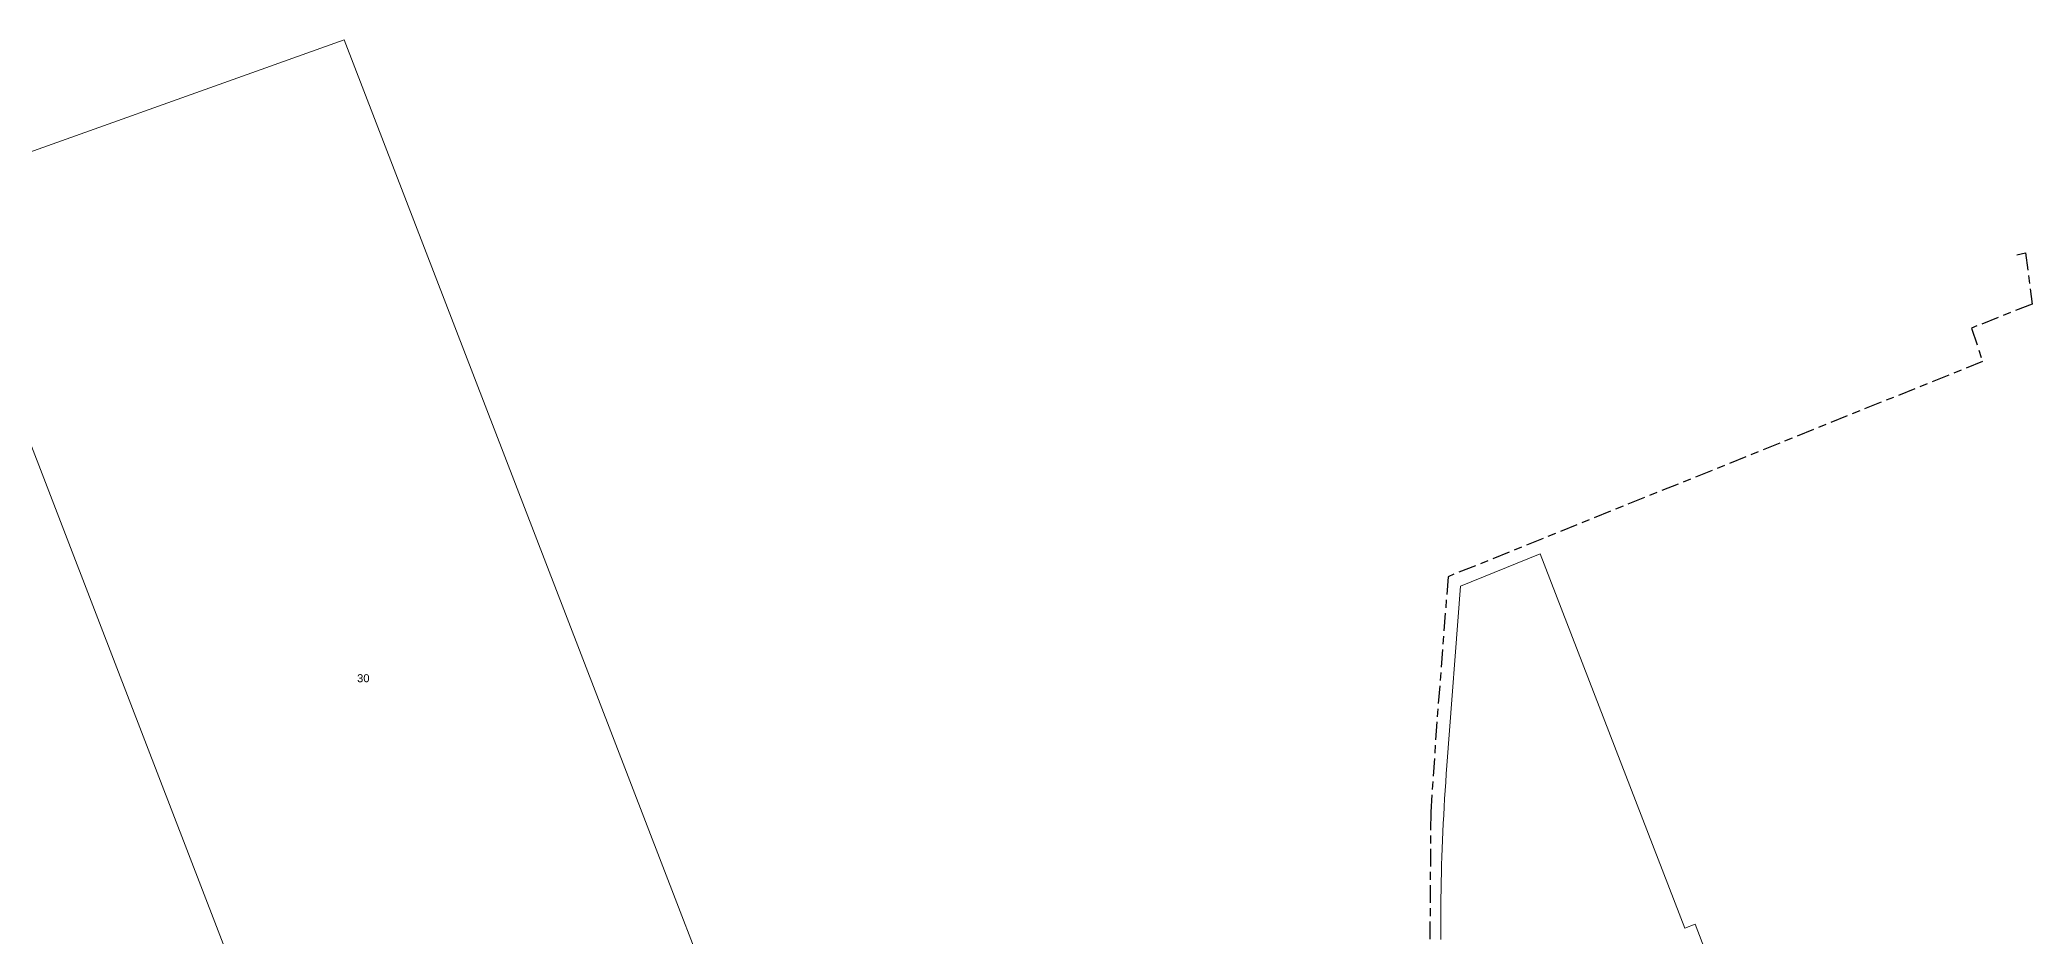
# Model space of a CAD drawing. Header units: metres. Extents: x 308616 to 310825, y 6264327 to 6267194.
# Drawn here: x 309616 to 310064.3, y 6266992.4 to 6267194.1 of the extents above; entities that cross this region are included whole.
import ezdxf

# ---------------------------------------------------------------- set-up
doc = ezdxf.new("R2010")
doc.units = ezdxf.units.M
doc.linetypes.add('Cable Exist UG', pattern=[8.2, 4, -1.2, 1.8, -1.2])
doc.layers.add('Cadastre Land Parcels_SP_EXT', color=7, linetype='Continuous', lineweight=5)
doc.layers.add('Mains_HV_EXT', color=7, linetype='Continuous')
doc.styles.get("Standard").update_dxf_attribs({"font": 'arial.ttf'})

msp = doc.modelspace()

# ---------------------------------------------------------------- linework, layer by layer
at = {"layer": 'Cadastre Land Parcels_SP_EXT', "linetype": 'Continuous'}
msp.add_lwpolyline([(309788.67, 6266923.72), (309734.28, 6267064.92), (309684.53, 6267194.09), (309591.68, 6267160.93), (309629.46, 6267062.88), (309695.83, 6266890.62), (309788.67, 6266923.72)], close=True, dxfattribs=at)
msp.add_lwpolyline([(310011.74, 6266933.99), (309988.43, 6266995.06), (309986.11, 6266994.17), (309953.6, 6267078.41), (309953.6, 6267078.41), (309935.68, 6267071.18), (309932.6, 6267030.77), (309932.46, 6267028.91), (309932.33, 6267027.05), (309932.2, 6267025.19), (309932.09, 6267023.32), (309931.97, 6267021.46), (309931.87, 6267019.6), (309931.77, 6267017.73), (309931.69, 6267015.87), (309931.61, 6267014), (309931.53, 6267012.14), (309931.47, 6267010.27), (309931.41, 6267008.41), (309931.36, 6267006.54), (309931.32, 6267004.68), (309931.29, 6267002.81), (309931.26, 6267000.95), (309931.25, 6266999.08), (309931.24, 6266997.22), (309931.24, 6266995.35), (309931.25, 6266993.49), (309931.26, 6266991.62)], dxfattribs=at)
msp.add_lwpolyline([(310011.74, 6266933.99), (309988.43, 6266995.06), (309986.11, 6266994.17), (309953.6, 6267078.41), (309953.6, 6267078.41), (309935.68, 6267071.18), (309932.6, 6267030.77), (309932.46, 6267028.91), (309932.33, 6267027.05), (309932.2, 6267025.19), (309932.09, 6267023.32), (309931.97, 6267021.46), (309931.87, 6267019.6), (309931.77, 6267017.73), (309931.69, 6267015.87), (309931.61, 6267014), (309931.53, 6267012.14), (309931.47, 6267010.27), (309931.41, 6267008.41), (309931.36, 6267006.54), (309931.32, 6267004.68), (309931.29, 6267002.81), (309931.26, 6267000.95), (309931.25, 6266999.08), (309931.24, 6266997.22), (309931.24, 6266995.35), (309931.25, 6266993.49), (309931.26, 6266991.62)], dxfattribs=at)
at = {"layer": 'Mains_HV_EXT', "linetype": 'Cable Exist UG'}
msp.add_lwpolyline([(310060.8, 6267145.69), (310062.75, 6267146.19), (310064.27, 6267134.63), (310050.59, 6267129.22), (310053.11, 6267121.71), (309932.87, 6267073.28), (309930.34, 6267040.58), (309928.95, 6267020.27), (309928.65, 6266973.66), (309928.65, 6266973.66, 0.071954), (309936.78, 6266909.18), (309936.78, 6266909.18), (309944.4, 6266904.57), (310005.98, 6266928.53), (310004.04, 6266933.28), (310005.18, 6266934.65)], format="xyb", dxfattribs=at)

# ---------------------------------------------------------------- texts
at = {"layer": 'Cadastre Land Parcels_SP_EXT'}
msp.add_text('30', height=1.8, dxfattribs=at).set_placement((309687.41, 6267049.53))

doc.saveas('drawing.dxf')
